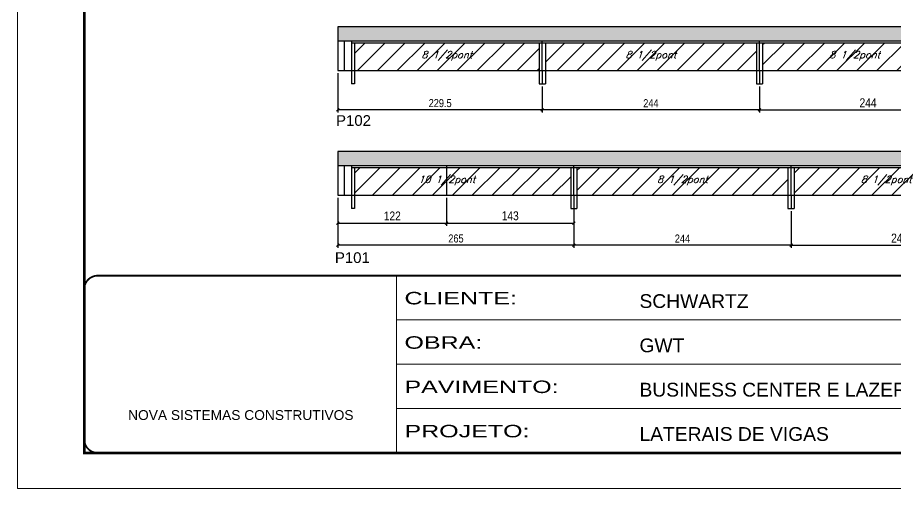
# Model space of a CAD drawing. Extents: x 2603 to 22413, y 1253 to 30260.
# Drawn here: x 5786 to 6773, y 27671 to 28200 of the extents above; entities that cross this region are included whole.
import ezdxf

# ---------------------------------------------------------------- set-up
doc = ezdxf.new("R2010")
doc.units = 0
doc.linetypes.add('CONTINUO', pattern=[0])
doc.linetypes.add('DASHED', pattern=[0.75, 0.5, -0.25])
for name, color, linetype in [('5', 5, 'Continuous'), ('COTA', 241, 'Continuous'), ('Painéis', 200, 'Continuous'), ('SARR_2.2x7', 40, 'Continuous'), ('SARR_3.5x7', 81, 'Continuous'), ('texto', 7, 'Continuous')]:
    doc.layers.add(name, color=color, linetype=linetype)
for name, color, linetype, lineweight in [('Folhas', 255, 'Continuous', 9), ('Hachura', 251, 'Continuous', 9), ('SARRAFO DE PRESSAO', 251, 'DASHED', 9)]:
    doc.layers.add(name, color=color, linetype=linetype, lineweight=lineweight)
doc.styles.add('ARIAL', font='arial.ttf')
doc.styles.add('COTA TECNICA', font='techl___.ttf', dxfattribs={"height": 10})
doc.styles.add('COTA TECNICA-50', font='techl___.ttf', dxfattribs={"height": 9})
doc.styles.add('Romans', font='romans.shx')
doc.styles.get("Standard").update_dxf_attribs({"font": 'arial.ttf'})
doc.styles.add('Tecnologia', font='')
doc.styles.get('Tecnologia').set_extended_font_data('Forgotten Futurist')
doc.dimstyles.new('COTA PAINEL-50', dxfattribs={"dimtxt": 9, "dimasz": 3, "dimexe": 3, "dimexo": 3, "dimgap": 3, "dimtad": 1, "dimdec": 1, "dimzin": 12, "dimdsep": 46, "dimtxsty": 'COTA TECNICA-50', "dimblk1": 'OBLIQUE', "dimblk2": 'OBLIQUE', "dimsah": 1, "dimcen": 0.9, "dimclrd": 4, "dimclre": 4, "dimclrt": 240, "dimadec": 1, "dimazin": 3, "dimtfac": 1, "dimtdec": 1, "dimtmove": 0, "dimatfit": 3, "dimfxl": 1, "dimtolj": 1, "dimtzin": 12, "dimarcsym": 0})
doc.dimstyles.new('PAINEL', dxfattribs={"dimtxt": 10, "dimasz": 3, "dimexe": 3, "dimexo": 3, "dimgap": 3, "dimtad": 1, "dimdec": 1, "dimzin": 12, "dimdsep": 46, "dimtxsty": 'COTA TECNICA', "dimblk1": 'OBLIQUE', "dimblk2": 'OBLIQUE', "dimsah": 1, "dimcen": 0.9, "dimclrd": 4, "dimclre": 4, "dimclrt": 240, "dimadec": 1, "dimazin": 3, "dimtfac": 1, "dimtdec": 1, "dimtmove": 0, "dimatfit": 3, "dimfxl": 1, "dimtolj": 1, "dimtzin": 12, "dimarcsym": 0})

# ---------------------------------------------------------------- blocks, each defined once
blk = doc.blocks.new('9999999999')
at = {"color": 30, "linetype": 'CONTINUO'}
for p, q in [((98564.56, 34230.21), (98564.56, 34429.45)), ((98564.56, 34379.64), (99583.98, 34379.64)), ((98564.56, 34329.83), (99487.98, 34329.83)), ((98564.56, 34280.02), (99487.98, 34280.02))]:
    blk.add_line(p, q, dxfattribs=at)
at = {"color": 30, "linetype": 'CONTINUO', "const_width": 2}
blk.add_lwpolyline([(99583.98, 34230.21), (99583.98, 34414.45, 0.414214), (99568.98, 34429.45), (98228.98, 34429.45, 0.414214), (98213.98, 34414.45), (98213.98, 34245.21, 0.414214), (98228.98, 34230.21), (99583.98, 34230.21)], format="xyb", dxfattribs=at)
at = {"layer": 'Folhas'}
blk.add_lwpolyline([(98138.98, 34190.21), (99623.98, 34190.21), (99623.98, 35240.21), (98138.98, 35240.21)], close=True, dxfattribs=at)
at = {"layer": 'Folhas', "color": 30, "const_width": 3}
blk.add_lwpolyline([(98213.98, 34230.21), (99583.98, 34230.21), (99583.98, 35200.21), (98213.98, 35200.21)], close=True, dxfattribs=at)
at = {"color": 7, "linetype": 'Continuous', "ltscale": 5, "style": 'ARIAL'}
for s, height, p in [('SCHWARTZ', 15.483, (98837.68, 34393.13)), ('GWT', 15.483, (98837.68, 34343.32)), ('BUSINESS CENTER E LAZER - PROJEÇÃO', 15.4829, (98837.68, 34293.51)), ('NOVA SISTEMAS CONSTRUTIVOS', 11.0592, (98263.19, 34267.21)), ('LATERAIS DE VIGAS', 15.4829, (98837.68, 34243.7))]:
    blk.add_text(s, height=height, dxfattribs=at).set_placement(p)
at = {"layer": 'Folhas', "color": 7, "style": 'Tecnologia', "width": 1.5}
for s, p in [('CLIENTE:', (98573.65, 34397.17)), ('OBRA:', (98573.65, 34347.31)), ('PAVIMENTO:', (98573.65, 34297.5)), ('PROJETO:', (98573.65, 34247.69))]:
    blk.add_text(s, height=14, dxfattribs=at).set_placement(p)
blk = doc.blocks.new('_Oblique')
at = {"color": 0, "linetype": 'ByBlock', "lineweight": -2}
blk.add_line((-0.5, -0.5), (0.5, 0.5), dxfattribs=at)
blk = doc.blocks.new('*D588')
at = {"layer": 'COTA', "color": 4, "linetype": 'ByBlock', "lineweight": -2, "transparency": 16777216}
for p, q in [((6375.96, 28122.53), (6375.96, 28093.18)), ((6619.96, 28122.53), (6619.96, 28093.18)), ((6619.96, 28096.18), (6375.96, 28096.18))]:
    blk.add_line(p, q, dxfattribs=at)
at = {"layer": 'Defpoints', "color": 0, "linetype": 'ByBlock', "transparency": 16777216}
for p in [(6375.96, 28125.53), (6619.96, 28125.53), (6375.96, 28096.18)]:
    blk.add_point(p, dxfattribs=at)
at = {"layer": 'COTA', "color": 4, "linetype": 'ByBlock', "lineweight": -2, "transparency": 16777216, "xscale": 3, "yscale": 3, "zscale": 3, "rotation": 180}
blk.add_blockref('_Oblique', (6375.96, 28096.18), dxfattribs=at)
at = {"layer": 'COTA', "color": 4, "linetype": 'ByBlock', "lineweight": -2, "transparency": 16777216, "xscale": 3, "yscale": 3, "zscale": 3}
blk.add_blockref('_Oblique', (6619.96, 28096.18), dxfattribs=at)
at = {"layer": 'COTA', "color": 240, "linetype": 'ByBlock', "transparency": 16777216, "insert": (6497.96, 28103.74), "char_height": 9, "attachment_point": 5, "style": 'COTA TECNICA-50'}
blk.add_mtext('\\A1;244', dxfattribs=at)
blk = doc.blocks.new('*D589')
at = {"layer": 'COTA', "color": 4, "linetype": 'ByBlock', "lineweight": -2, "transparency": 16777216}
for p, q in [((6146.46, 28137.53), (6146.46, 28093.18)), ((6375.96, 28122.53), (6375.96, 28093.18)), ((6375.96, 28096.18), (6146.46, 28096.18))]:
    blk.add_line(p, q, dxfattribs=at)
at = {"layer": 'Defpoints', "color": 0, "linetype": 'ByBlock', "transparency": 16777216}
for p in [(6146.46, 28140.53), (6375.96, 28125.53), (6146.46, 28096.18)]:
    blk.add_point(p, dxfattribs=at)
at = {"layer": 'COTA', "color": 4, "linetype": 'ByBlock', "lineweight": -2, "transparency": 16777216, "xscale": 3, "yscale": 3, "zscale": 3, "rotation": 180}
blk.add_blockref('_Oblique', (6146.46, 28096.18), dxfattribs=at)
at = {"layer": 'COTA', "color": 4, "linetype": 'ByBlock', "lineweight": -2, "transparency": 16777216, "xscale": 3, "yscale": 3, "zscale": 3}
blk.add_blockref('_Oblique', (6375.96, 28096.18), dxfattribs=at)
at = {"layer": 'COTA', "color": 240, "linetype": 'ByBlock', "transparency": 16777216, "insert": (6261.21, 28103.8), "char_height": 9, "attachment_point": 5, "style": 'COTA TECNICA-50'}
blk.add_mtext('\\A1;229.5', dxfattribs=at)
blk = doc.blocks.new('*D590')
at = {"layer": 'COTA', "color": 4, "linetype": 'ByBlock', "lineweight": -2, "transparency": 16777216}
for p, q in [((6863.96, 28137.53), (6863.96, 28093.18)), ((6619.96, 28122.53), (6619.96, 28093.18)), ((6619.96, 28096.18), (6863.96, 28096.18))]:
    blk.add_line(p, q, dxfattribs=at)
at = {"layer": 'Defpoints', "color": 0, "linetype": 'ByBlock', "transparency": 16777216}
for p in [(6863.96, 28140.53), (6619.96, 28125.53), (6863.96, 28096.18)]:
    blk.add_point(p, dxfattribs=at)
at = {"layer": 'COTA', "color": 4, "linetype": 'ByBlock', "lineweight": -2, "transparency": 16777216, "xscale": 3, "yscale": 3, "zscale": 3, "rotation": 180}
blk.add_blockref('_Oblique', (6619.96, 28096.18), dxfattribs=at)
at = {"layer": 'COTA', "color": 4, "linetype": 'ByBlock', "lineweight": -2, "transparency": 16777216, "xscale": 3, "yscale": 3, "zscale": 3}
blk.add_blockref('_Oblique', (6863.96, 28096.18), dxfattribs=at)
at = {"layer": 'COTA', "color": 240, "linetype": 'ByBlock', "transparency": 16777216, "insert": (6741.96, 28104.25), "char_height": 10, "attachment_point": 5, "style": 'COTA TECNICA'}
blk.add_mtext('\\A1;244', dxfattribs=at)
blk = doc.blocks.new('*D591')
at = {"layer": 'COTA', "color": 4, "linetype": 'ByBlock', "lineweight": -2, "transparency": 16777216}
for p, q in [((6411.46, 27982.28), (6411.46, 27941.01)), ((6655.46, 27982.28), (6655.46, 27941.01)), ((6655.46, 27944.01), (6411.46, 27944.01))]:
    blk.add_line(p, q, dxfattribs=at)
at = {"layer": 'Defpoints', "color": 0, "linetype": 'ByBlock', "transparency": 16777216}
for p in [(6411.46, 27985.28), (6655.46, 27985.28), (6411.46, 27944.01)]:
    blk.add_point(p, dxfattribs=at)
at = {"layer": 'COTA', "color": 4, "linetype": 'ByBlock', "lineweight": -2, "transparency": 16777216, "xscale": 3, "yscale": 3, "zscale": 3, "rotation": 180}
blk.add_blockref('_Oblique', (6411.46, 27944.01), dxfattribs=at)
at = {"layer": 'COTA', "color": 4, "linetype": 'ByBlock', "lineweight": -2, "transparency": 16777216, "xscale": 3, "yscale": 3, "zscale": 3}
blk.add_blockref('_Oblique', (6655.46, 27944.01), dxfattribs=at)
at = {"layer": 'COTA', "color": 240, "linetype": 'ByBlock', "transparency": 16777216, "insert": (6533.46, 27951.58), "char_height": 9, "attachment_point": 5, "style": 'COTA TECNICA-50'}
blk.add_mtext('\\A1;244', dxfattribs=at)
blk = doc.blocks.new('*D3006')
at = {"layer": 'COTA', "color": 4, "linetype": 'ByBlock', "lineweight": -2, "transparency": 16777216}
for p, q in [((6146.46, 27997.28), (6146.46, 27941.01)), ((6411.46, 27997.28), (6411.46, 27941.01)), ((6411.46, 27944.01), (6146.46, 27944.01))]:
    blk.add_line(p, q, dxfattribs=at)
at = {"layer": 'Defpoints', "color": 0, "linetype": 'ByBlock', "transparency": 16777216}
for p in [(6146.46, 28000.28), (6411.46, 28000.28), (6146.46, 27944.01)]:
    blk.add_point(p, dxfattribs=at)
at = {"layer": 'COTA', "color": 4, "linetype": 'ByBlock', "lineweight": -2, "transparency": 16777216, "xscale": 3, "yscale": 3, "zscale": 3, "rotation": 180}
blk.add_blockref('_Oblique', (6146.46, 27944.01), dxfattribs=at)
at = {"layer": 'COTA', "color": 4, "linetype": 'ByBlock', "lineweight": -2, "transparency": 16777216, "xscale": 3, "yscale": 3, "zscale": 3}
blk.add_blockref('_Oblique', (6411.46, 27944.01), dxfattribs=at)
at = {"layer": 'COTA', "color": 240, "linetype": 'ByBlock', "transparency": 16777216, "insert": (6278.96, 27951.61), "char_height": 9, "attachment_point": 5, "style": 'COTA TECNICA-50'}
blk.add_mtext('\\A1;265', dxfattribs=at)
blk = doc.blocks.new('*D592')
at = {"layer": 'COTA', "color": 4, "linetype": 'ByBlock', "lineweight": -2, "transparency": 16777216}
for p, q in [((6899.46, 27997.28), (6899.46, 27941.01)), ((6655.46, 27982.28), (6655.46, 27941.01)), ((6655.46, 27944.01), (6899.46, 27944.01))]:
    blk.add_line(p, q, dxfattribs=at)
at = {"layer": 'Defpoints', "color": 0, "linetype": 'ByBlock', "transparency": 16777216}
for p in [(6899.46, 28000.28), (6655.46, 27985.28), (6899.46, 27944.01)]:
    blk.add_point(p, dxfattribs=at)
at = {"layer": 'COTA', "color": 4, "linetype": 'ByBlock', "lineweight": -2, "transparency": 16777216, "xscale": 3, "yscale": 3, "zscale": 3, "rotation": 180}
blk.add_blockref('_Oblique', (6655.46, 27944.01), dxfattribs=at)
at = {"layer": 'COTA', "color": 4, "linetype": 'ByBlock', "lineweight": -2, "transparency": 16777216, "xscale": 3, "yscale": 3, "zscale": 3}
blk.add_blockref('_Oblique', (6899.46, 27944.01), dxfattribs=at)
at = {"layer": 'COTA', "color": 240, "linetype": 'ByBlock', "transparency": 16777216, "insert": (6777.46, 27952.09), "char_height": 10, "attachment_point": 5, "style": 'COTA TECNICA'}
blk.add_mtext('\\A1;244', dxfattribs=at)
blk = doc.blocks.new('*D3007')
at = {"layer": 'COTA', "color": 4, "linetype": 'ByBlock', "lineweight": -2, "transparency": 16777216}
for p, q in [((6146.46, 27997.28), (6146.46, 27965.89)), ((6268.46, 27997.28), (6268.46, 27965.89)), ((6146.46, 27968.89), (6268.46, 27968.89))]:
    blk.add_line(p, q, dxfattribs=at)
at = {"layer": 'Defpoints', "color": 0, "linetype": 'ByBlock', "transparency": 16777216}
for p in [(6146.46, 28000.28), (6268.46, 28000.28), (6268.46, 27968.89)]:
    blk.add_point(p, dxfattribs=at)
at = {"layer": 'COTA', "color": 4, "linetype": 'ByBlock', "lineweight": -2, "transparency": 16777216, "xscale": 3, "yscale": 3, "zscale": 3, "rotation": 180}
blk.add_blockref('_Oblique', (6146.46, 27968.89), dxfattribs=at)
at = {"layer": 'COTA', "color": 4, "linetype": 'ByBlock', "lineweight": -2, "transparency": 16777216, "xscale": 3, "yscale": 3, "zscale": 3}
blk.add_blockref('_Oblique', (6268.46, 27968.89), dxfattribs=at)
at = {"layer": 'COTA', "color": 240, "linetype": 'ByBlock', "transparency": 16777216, "insert": (6207.46, 27976.95), "char_height": 10, "attachment_point": 5, "style": 'COTA TECNICA'}
blk.add_mtext('\\A1;122', dxfattribs=at)
blk = doc.blocks.new('*D3008')
at = {"layer": 'COTA', "color": 4, "linetype": 'ByBlock', "lineweight": -2, "transparency": 16777216}
for p, q in [((6268.46, 27997.28), (6268.46, 27965.89)), ((6411.46, 27997.28), (6411.46, 27965.89)), ((6268.46, 27968.89), (6411.46, 27968.89))]:
    blk.add_line(p, q, dxfattribs=at)
at = {"layer": 'Defpoints', "color": 0, "linetype": 'ByBlock', "transparency": 16777216}
for p in [(6268.46, 28000.28), (6411.46, 28000.28), (6411.46, 27968.89)]:
    blk.add_point(p, dxfattribs=at)
at = {"layer": 'COTA', "color": 4, "linetype": 'ByBlock', "lineweight": -2, "transparency": 16777216, "xscale": 3, "yscale": 3, "zscale": 3, "rotation": 180}
blk.add_blockref('_Oblique', (6268.46, 27968.89), dxfattribs=at)
at = {"layer": 'COTA', "color": 4, "linetype": 'ByBlock', "lineweight": -2, "transparency": 16777216, "xscale": 3, "yscale": 3, "zscale": 3}
blk.add_blockref('_Oblique', (6411.46, 27968.89), dxfattribs=at)
at = {"layer": 'COTA', "color": 240, "linetype": 'ByBlock', "transparency": 16777216, "insert": (6339.96, 27977.11), "char_height": 10, "attachment_point": 5, "style": 'COTA TECNICA'}
blk.add_mtext('\\A1;143', dxfattribs=at)

msp = doc.modelspace()

# ---------------------------------------------------------------- hatches: boundary and pattern name
at = {"layer": 'COTA', "linetype": 'ByBlock'}
h = msp.add_hatch(dxfattribs=at)
h.set_pattern_fill('AR-CONC', color=256, scale=0.03)
h.set_pattern_definition([(50, (-126549.6096, -4464.4467), (5.46554007, -0.47817257), [0.5715, -6.2865]), (355, (-126549.6096, -4464.4467), (-1.05730264, 5.73170536), [0.4572, -5.02921753]), (100.4514447, (-126549.154, -4464.4865), (4.40823741, 5.25353256), [0.48570026, -5.34270734]), (46.1842, (-126549.6096, -4462.923), (8.13237123, -1.26126984), [0.85725, -9.42975]), (96.6355576, (-126548.932, -4463.028), (7.122124, 7.42278374), [0.7285507, -8.01406824]), (351.184151, (-126549.61, -4462.923), (7.122124, 7.42278374), [0.685799, -7.54379196]), (21, (-126548.8476, -4463.3037), (4.54843174, -3.06795595), [0.5715, -6.2865]), (326, (-126548.8476, -4463.3037), (1.85406085, 5.52563898), [0.4572, -5.0292]), (71.451445, (-126548.4685, -4463.5593), (6.40249258, 2.45768307), [0.48570026, -5.34269813]), (37.5, (-126549.6096, -4464.4467), (0.092658098, 2.536651166), [0, -4.96824, 0, -5.1054, 0, -5.04825]), (7.5, (-126549.6096, -4464.4467), (2.004589875, 3.005417245), [0, -2.91084, 0, -4.85394, 0, -1.92405]), (327.5, (-126551.3088, -4464.4467), (4.067717855, -0.17186232), [0, -1.905, 0, -5.9436, 0, -7.8867]), (317.5, (-126552.071, -4464.4467), (4.44387544, 0.76279473), [0, -2.4765, 0, -3.94716, 0, -5.6007])])
h.paths.add_polyline_path([(6146.46, 28189.53), (6146.46, 28173.53), (6863.96, 28173.53), (6863.96, 28189.53)])
h = msp.add_hatch(dxfattribs=at)
h.set_pattern_fill('AR-CONC', color=256, scale=0.03)
h.set_pattern_definition([(50, (-126514.1096, -4602.706), (5.46554007, -0.47817257), [0.5715, -6.2865]), (355, (-126514.1096, -4602.706), (-1.05730264, 5.73170536), [0.4572, -5.02921753]), (100.4514447, (-126513.654, -4602.7457), (4.40823741, 5.25353256), [0.48570026, -5.34270734]), (46.1842, (-126514.1096, -4601.182), (8.13237123, -1.26126984), [0.85725, -9.42975]), (96.6355576, (-126513.432, -4601.287), (7.122124, 7.42278374), [0.7285507, -8.01406824]), (351.184151, (-126514.11, -4601.182), (7.122124, 7.42278374), [0.685799, -7.54379196]), (21, (-126513.3476, -4601.563), (4.54843174, -3.06795595), [0.5715, -6.2865]), (326, (-126513.3476, -4601.563), (1.85406085, 5.52563898), [0.4572, -5.0292]), (71.451445, (-126512.9685, -4601.8185), (6.40249258, 2.45768307), [0.48570026, -5.34269813]), (37.5, (-126514.1096, -4602.7059), (0.092658098, 2.536651166), [0, -4.96824, 0, -5.1054, 0, -5.04825]), (7.5, (-126514.1096, -4602.706), (2.004589875, 3.005417245), [0, -2.91084, 0, -4.85394, 0, -1.92405]), (327.5, (-126515.8088, -4602.7059), (4.067717855, -0.17186232), [0, -1.905, 0, -5.9436, 0, -7.8867]), (317.5, (-126516.571, -4602.706), (4.44387544, 0.76279473), [0, -2.4765, 0, -3.94716, 0, -5.6007])])
h.paths.add_polyline_path([(6146.46, 28049.28), (6146.46, 28033.28), (6899.46, 28033.28), (6899.46, 28049.28)])
at = {"layer": 'Hachura', "linetype": 'ByBlock'}
h = msp.add_hatch(dxfattribs=at)
h.set_pattern_fill('ANSI31', color=256, scale=5)
h.set_pattern_definition([(45, (-126418.031, -5371.03), (-11.2253202, 11.2253202), [])])
h.paths.add_polyline_path([(6275.96, 28621.03), (6164.96, 28621.03), (6164.96, 28583.23), (6275.96, 28583.23)])
h.paths.add_polyline_path([(6519.96, 28583.23), (6519.96, 28621.03), (6282.96, 28621.03), (6282.96, 28583.23)])
h.paths.add_polyline_path([(6526.96, 28621.03), (6526.96, 28583.23), (6748.96, 28583.23), (6748.96, 28621.03)])
h.paths.add_polyline_path([(6842.96, 28424.5), (6842.96, 28470.3), (6620.96, 28470.3), (6620.96, 28424.5)])
h.paths.add_polyline_path([(6376.96, 28470.3), (6376.96, 28424.5), (6613.96, 28424.5), (6613.96, 28470.3)])
h.paths.add_polyline_path([(6369.96, 28424.5), (6369.96, 28470.3), (6164.96, 28470.3), (6164.96, 28424.5)])
h.paths.add_polyline_path([(6369.96, 28284.67), (6369.96, 28315.47), (6164.96, 28315.47), (6164.96, 28284.67)])
h.paths.add_polyline_path([(6613.96, 28284.67), (6613.96, 28315.47), (6376.96, 28315.47), (6376.96, 28284.67)])
h.paths.add_polyline_path([(6842.96, 28284.67), (6842.96, 28315.47), (6620.96, 28315.47), (6620.96, 28284.67)])
h.paths.add_polyline_path([(6845.46, 28140.53), (6845.46, 28171.33), (6623.46, 28171.33), (6623.46, 28140.53)])
h.paths.add_polyline_path([(6616.46, 28140.53), (6616.46, 28171.33), (6379.46, 28171.33), (6379.46, 28140.53)])
h.paths.add_polyline_path([(6372.46, 28140.53), (6372.46, 28171.33), (6164.96, 28171.33), (6164.96, 28140.53)])
h.paths.add_polyline_path([(6164.96, 28031.08), (6164.96, 28000.28), (6268.46, 28000.28), (6268.46, 28031.08)])
h.paths.add_polyline_path([(6407.96, 28000.28), (6407.96, 28031.08), (6268.46, 28031.08), (6268.46, 28000.28)])
h.paths.add_polyline_path([(6414.96, 28031.08), (6414.96, 28000.28), (6651.96, 28000.28), (6651.96, 28031.08)])
h.paths.add_polyline_path([(6658.96, 28031.08), (6658.96, 28000.28), (6880.96, 28000.28), (6880.96, 28031.08)])

# ---------------------------------------------------------------- linework, layer by layer
at = {"layer": 'COTA', "linetype": 'ByBlock'}
for p, q in [((6863.96, 28189.53), (6146.46, 28189.53)), ((6146.46, 28189.53), (6146.46, 28173.53)), ((6375.96, 28140.53), (6375.96, 28125.53)), ((6619.96, 28140.53), (6619.96, 28125.53)), ((6164.96, 28125.53), (6161.46, 28125.53)), ((6372.46, 28125.53), (6379.46, 28125.53)), ((6616.46, 28125.53), (6623.46, 28125.53)), ((6899.46, 28049.28), (6146.46, 28049.28)), ((6146.46, 28049.28), (6146.46, 28033.28)), ((6411.46, 28000.28), (6411.46, 27985.28)), ((6655.46, 28000.28), (6655.46, 27985.28)), ((6164.96, 27985.28), (6161.46, 27985.28)), ((6407.96, 27985.28), (6414.96, 27985.28)), ((6651.96, 27985.28), (6658.96, 27985.28))]:
    msp.add_line(p, q, dxfattribs=at)
at = {"layer": 'Painéis', "linetype": 'Continuous'}
for p, q in [((6146.46, 28173.53), (6146.46, 28140.53)), ((6863.96, 28173.53), (6146.46, 28173.53)), ((6375.96, 28140.53), (6375.96, 28173.53)), ((6619.96, 28140.53), (6619.96, 28173.53)), ((6146.46, 28140.53), (6863.96, 28140.53)), ((6146.46, 28033.28), (6146.46, 28000.28)), ((6899.46, 28033.28), (6146.46, 28033.28)), ((6268.46, 28033.28), (6268.46, 28000.28)), ((6411.46, 28000.28), (6411.46, 28033.28)), ((6655.46, 28000.28), (6655.46, 28033.28)), ((6146.46, 28000.28), (6899.46, 28000.28))]:
    msp.add_line(p, q, dxfattribs=at)
at = {"layer": 'SARR_2.2x7', "linetype": 'Continuous'}
for p, q in [((6153.46, 28173.53), (6153.46, 28140.53)), ((6375.96, 28171.33), (6161.46, 28171.33)), ((6619.96, 28171.33), (6375.96, 28171.33)), ((6848.96, 28171.33), (6619.96, 28171.33)), ((6153.46, 28033.28), (6153.46, 28000.28)), ((6411.46, 28031.08), (6161.46, 28031.08)), ((6655.46, 28031.08), (6411.46, 28031.08)), ((6884.46, 28031.08), (6655.46, 28031.08))]:
    msp.add_line(p, q, dxfattribs=at)
at = {"layer": 'SARR_3.5x7'}
for p, q in [((6161.46, 28173.53), (6161.46, 28125.53)), ((6164.96, 28171.33), (6164.96, 28125.53)), ((6372.46, 28171.33), (6372.46, 28125.53)), ((6379.46, 28171.33), (6379.46, 28125.53)), ((6616.46, 28171.33), (6616.46, 28125.53)), ((6623.46, 28171.33), (6623.46, 28125.53)), ((6161.46, 28033.28), (6161.46, 27985.28)), ((6164.96, 28031.08), (6164.96, 27985.28)), ((6407.96, 28031.08), (6407.96, 27985.28)), ((6414.96, 28031.08), (6414.96, 27985.28)), ((6651.96, 28031.08), (6651.96, 27985.28)), ((6658.96, 28031.08), (6658.96, 27985.28))]:
    msp.add_line(p, q, dxfattribs=at)

# ---------------------------------------------------------------- block references
at = {"layer": 'SARRAFO DE PRESSAO', "color": 6, "linetype": 'ByBlock'}
msp.add_blockref('9999999999', (-92352.51, -6519.61), dxfattribs=at)

# ---------------------------------------------------------------- texts
at = {"layer": '5', "linetype": 'Continuous'}
for s, rotation, p in [('P102', 359.99996, (6144.31, 28078.28)), ('P101', 0.00004, (6143.03, 27924.11))]:
    msp.add_text(s, height=12, rotation=rotation, dxfattribs=at).set_placement(p)
at = {"layer": 'texto', "color": 2, "char_height": 8, "attachment_point": 5, "style": 'Romans'}
for s, insert in [('{\\Q19;\\C256;8 1/2pont}', (6268.71, 28157.03)), ('{\\Q19;\\C256;8 1/2pont}', (6497.96, 28157.03)), ('{\\Q19;\\C256;8 1/2pont}', (6726.96, 28157.03)), ('{\\Q19;\\C256;10 1/2pont}', (6268.71, 28016.78)), ('{\\Q19;\\C256;8 1/2pont}', (6533.46, 28016.78)), ('{\\Q19;\\C256;8 1/2pont}', (6762.46, 28016.78))]:
    msp.add_mtext(s, dxfattribs=dict(at, insert=insert))

# ---------------------------------------------------------------- dimensions: what is measured, and where the dimension line sits
at = {"layer": 'COTA', "linetype": 'ByBlock'}
for base, p1, p2, picture, middle in [((6146.46, 28096.18), (6375.96, 28125.53), (6146.46, 28140.53), '*D589', (6261.21, 28103.8)), ((6146.46, 27944.01), (6411.46, 28000.28), (6146.46, 28000.28), '*D3006', (6278.96, 27951.61))]:
    dim = msp.add_linear_dim(base=base, p1=p1, p2=p2, angle=180, dimstyle='COTA PAINEL-50', override={"dimarcsym": 1}, dxfattribs=at)
    dim.commit()
    dim.dimension.update_dxf_attribs({"geometry": picture, "text_midpoint": middle})
for base, p1, p2, picture, middle in [((6863.96, 28096.18), (6619.96, 28125.53), (6863.96, 28140.53), '*D590', (6741.96, 28104.25)), ((6268.46, 27968.89), (6146.46, 28000.28), (6268.46, 28000.28), '*D3007', (6207.46, 27976.95)), ((6899.46, 27944.01), (6655.46, 27985.28), (6899.46, 28000.28), '*D592', (6777.46, 27952.09))]:
    dim = msp.add_linear_dim(base=base, p1=p1, p2=p2, dimstyle='PAINEL', dxfattribs=at)
    dim.commit()
    dim.dimension.update_dxf_attribs({"geometry": picture, "text_midpoint": middle})
for base, p1, p2, dimstyle, override, picture, middle in [((6375.96, 28096.18), (6619.96, 28125.53), (6375.96, 28125.53), 'COTA PAINEL-50', {"dimarcsym": 1}, '*D588', (6497.96, 28103.74)), ((6411.46, 27968.89), (6268.46, 28000.28), (6411.46, 28000.28), 'PAINEL', {"dimtmove": 1}, '*D3008', (6339.96, 27977.11)), ((6411.46, 27944.01), (6655.46, 27985.28), (6411.46, 27985.28), 'COTA PAINEL-50', {"dimarcsym": 1}, '*D591', (6533.46, 27951.58))]:
    dim = msp.add_linear_dim(base=base, p1=p1, p2=p2, dimstyle=dimstyle, override=override, dxfattribs=at)
    dim.commit()
    dim.dimension.update_dxf_attribs({"geometry": picture, "text_midpoint": middle})

doc.saveas('drawing.dxf')
